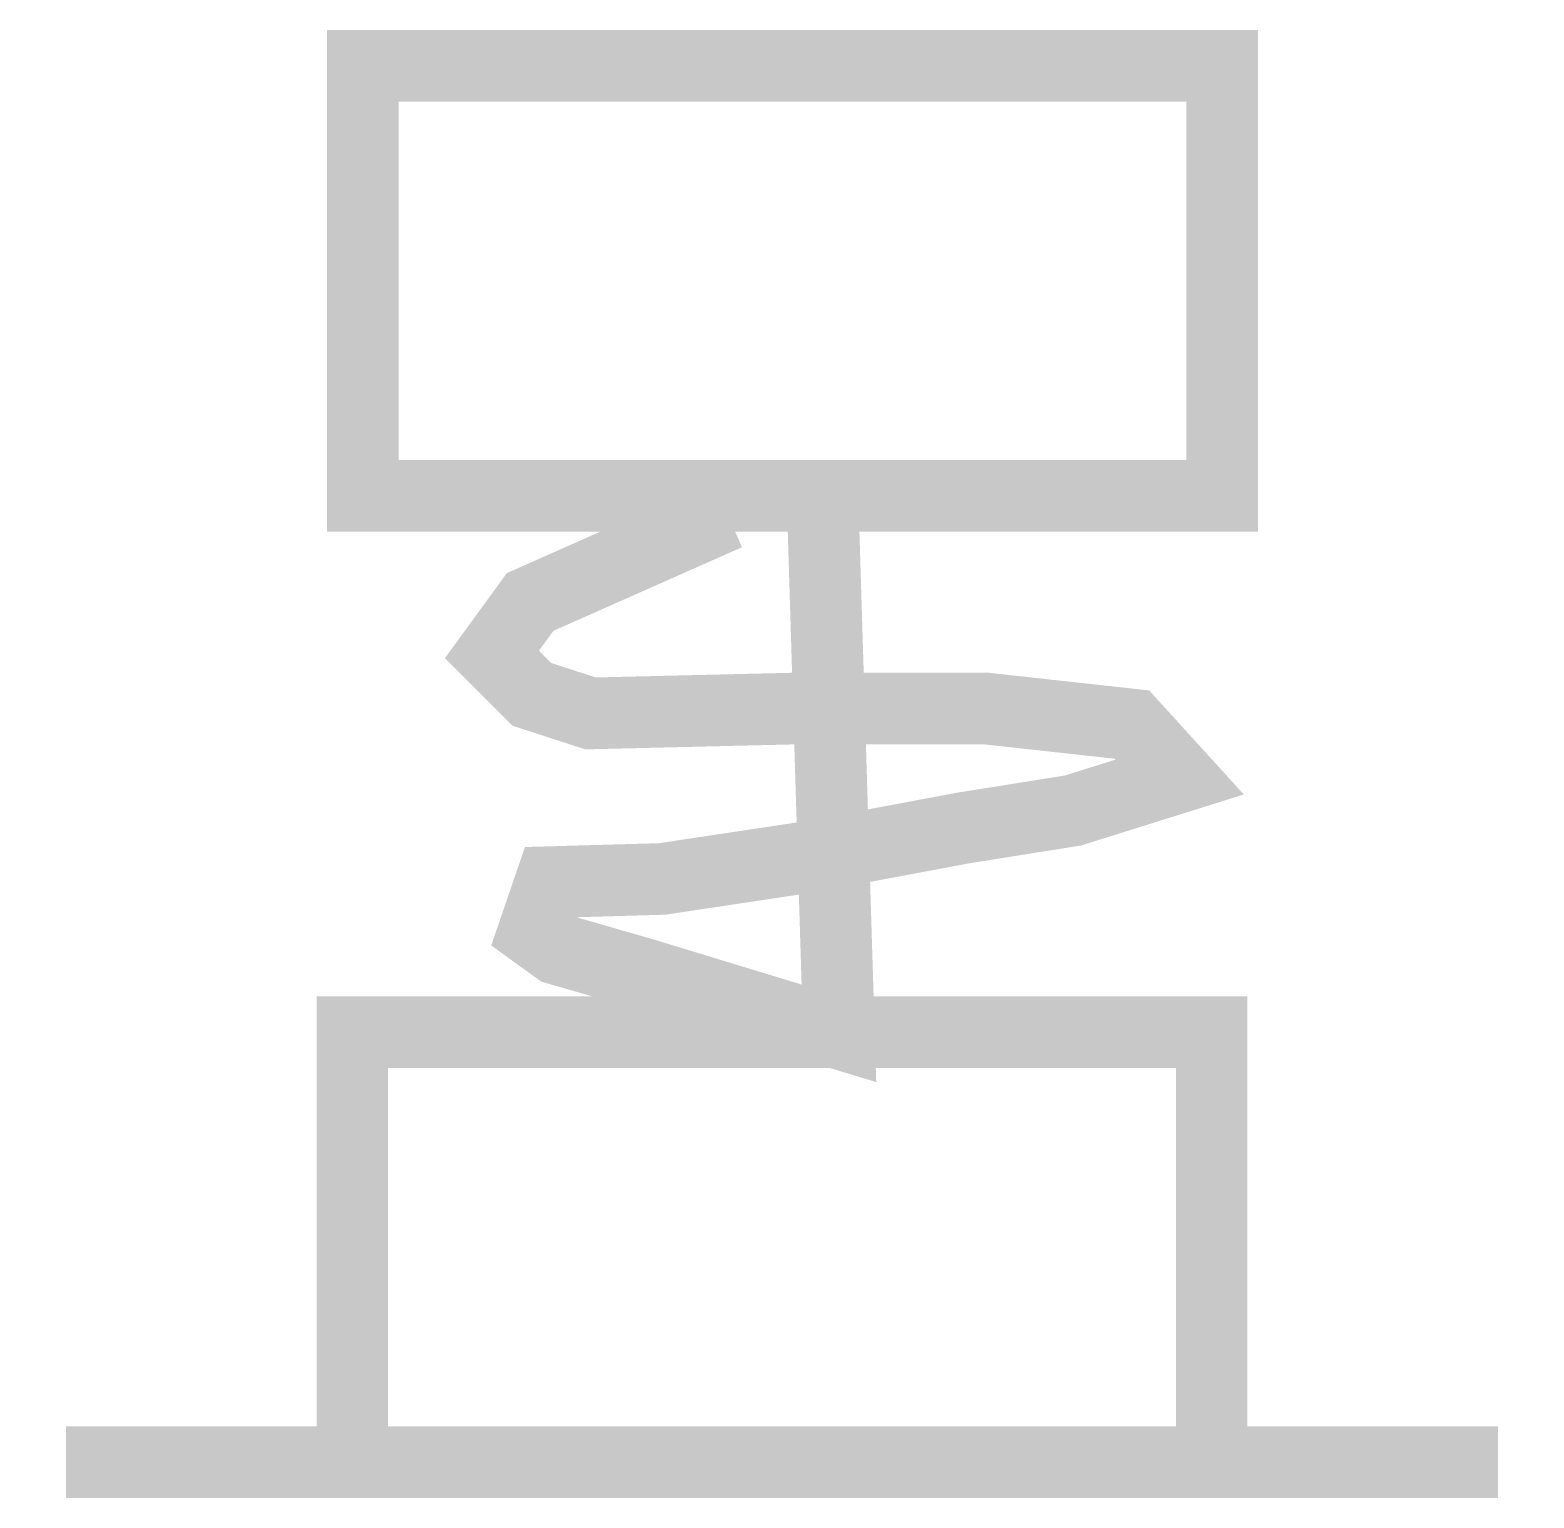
# Model space of a CAD drawing. Extents: x -0.11 to 5.14, y 0.02 to 5.14.
import ezdxf

# ---------------------------------------------------------------- set-up
doc = ezdxf.new("R2010")
doc.units = 0
doc.header["$MEASUREMENT"] = 0
doc.layers.get('0').update_dxf_attribs({"linetype": 'CONTINUOUS'})

msp = doc.modelspace()

# ---------------------------------------------------------------- linework, layer by layer
at = {"const_width": 0.25}
for points in [[(1.053, 5.016), (4.053, 5.016), (4.053, 3.516), (1.053, 3.516), (1.053, 5.016)], [(2.3262, 3.4509), (1.6371, 3.1455), (1.5037, 2.9622), (1.6426, 2.8234), (1.8483, 2.7567), (2.5485, 2.7734), (3.2321, 2.7734), (3.7378, 2.7178), (3.9045, 2.5346), (3.5322, 2.4179), (3.1487, 2.3568), (2.6152, 2.2569), (2.0983, 2.1791), (1.7093, 2.168), (1.6497, 1.9941), (1.7316, 1.9348), (2.0313, 1.8485), (2.7152, 1.6404), (2.6597, 3.4565)], [(1.0165, 1.6444), (4.0165, 1.6444), (4.0165, 0.1444), (1.0165, 0.1444), (1.0165, 1.6444)], [(0.0165, 0.1444), (5.0165, 0.1444)]]:
    msp.add_lwpolyline(points, dxfattribs=at)

doc.saveas('drawing.dxf')
